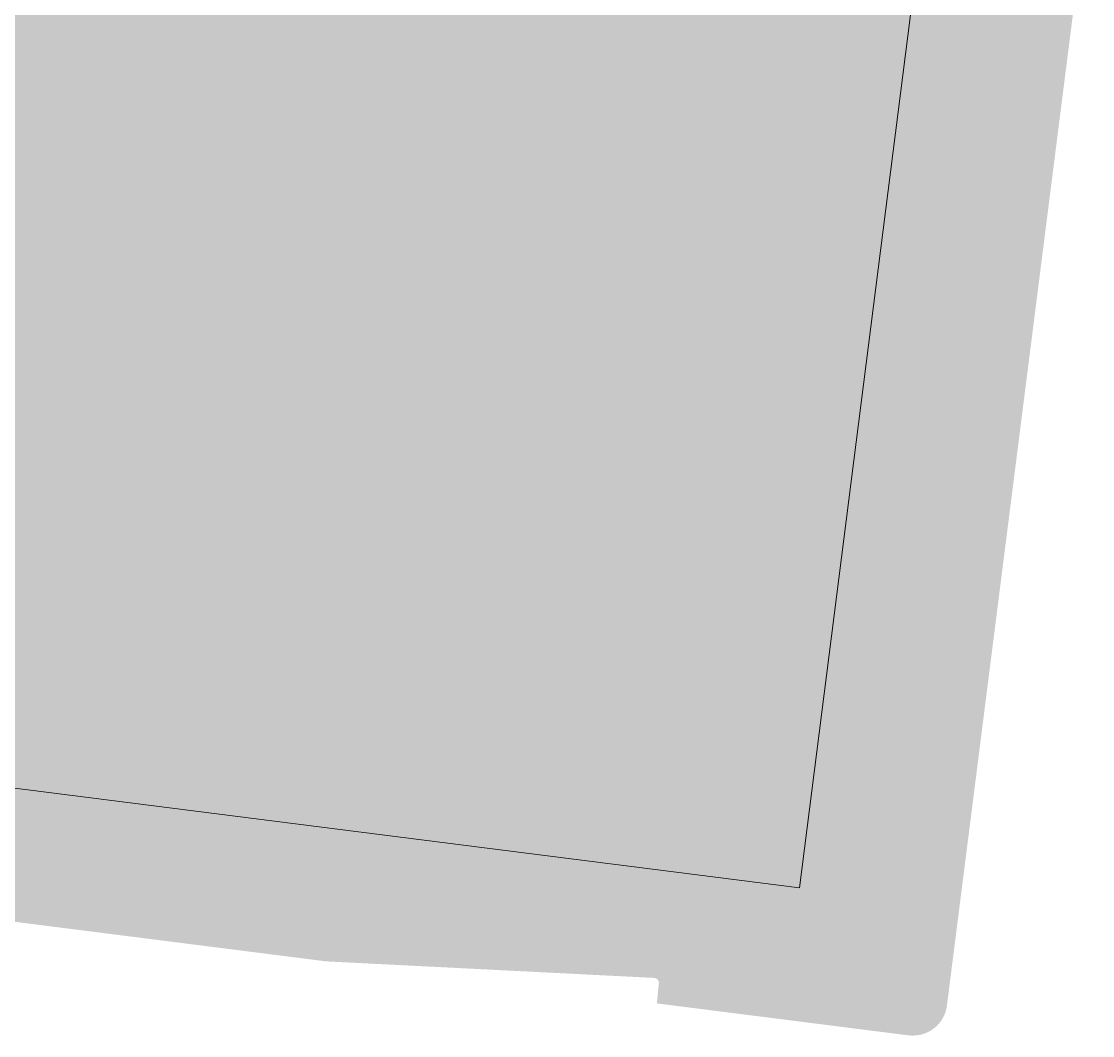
# Model space of a CAD drawing. Extents: x 306008 to 307050, y 9156110 to 9156581.
# Drawn here: x 306861.25 to 306872.13, y 9156279.87 to 9156290.18 of the extents above; entities that cross this region are included whole.
import ezdxf

# ---------------------------------------------------------------- set-up
doc = ezdxf.new("R2010")
doc.units = 0
doc.layers.add('D32_BANGUNAN_DIHAPUS', color=7, linetype='Continuous')
doc.layers.add('D32_BANGUNAN_DIHAPUS_TUTUP', color=7, linetype='Continuous')

msp = doc.modelspace()

# ---------------------------------------------------------------- hatches: boundary and pattern name
at = {"layer": 'D32_BANGUNAN_DIHAPUS_TUTUP', "true_color": 0xe0ded9}
h = msp.add_hatch(color=7, dxfattribs=at)
h.dxf.hatch_style = 1
h.paths.add_polyline_path([(306870.645, 9156280.144), (306870.636, 9156280.111), (306870.624, 9156280.079), (306870.608, 9156280.048), (306870.59, 9156280.019), (306870.568, 9156279.992), (306870.545, 9156279.967), (306870.519, 9156279.945), (306870.49, 9156279.925), (306870.46, 9156279.908), (306870.429, 9156279.895), (306870.396, 9156279.884), (306870.363, 9156279.877), (306870.329, 9156279.873), (306870.294, 9156279.872), (306870.26, 9156279.874), (306867.703, 9156280.199), (306867.723, 9156280.403), (306867.724, 9156280.407), (306867.724, 9156280.412), (306867.723, 9156280.417), (306867.722, 9156280.421), (306867.72, 9156280.426), (306867.718, 9156280.43), (306867.716, 9156280.434), (306867.713, 9156280.438), (306867.71, 9156280.442), (306867.707, 9156280.445), (306867.703, 9156280.448), (306867.699, 9156280.451), (306867.695, 9156280.453), (306867.69, 9156280.455), (306867.686, 9156280.456), (306867.681, 9156280.457), (306867.676, 9156280.458), (306864.344, 9156280.626), (306841.796, 9156283.491), (306841.763, 9156283.497), (306841.732, 9156283.505), (306841.701, 9156283.517), (306841.671, 9156283.531), (306841.643, 9156283.549), (306841.617, 9156283.568), (306841.593, 9156283.591), (306840.443, 9156284.741), (306840.419, 9156284.767), (306840.398, 9156284.795), (306840.38, 9156284.826), (306840.365, 9156284.858), (306840.354, 9156284.892), (306840.346, 9156284.926), (306840.341, 9156284.961), (306840.34, 9156284.997), (306840.343, 9156285.032), (306841.819, 9156296.656), (306841.825, 9156296.69), (306841.835, 9156296.723), (306841.847, 9156296.755), (306841.863, 9156296.785), (306841.881, 9156296.814), (306841.903, 9156296.841), (306841.926, 9156296.866), (306841.952, 9156296.889), (306841.981, 9156296.908), (306842.01, 9156296.925), (306842.042, 9156296.939), (306842.075, 9156296.949), (306842.108, 9156296.957), (306842.142, 9156296.961), (306842.177, 9156296.962), (306842.211, 9156296.959), (306870.675, 9156293.343), (306870.708, 9156293.337), (306870.739, 9156293.328), (306870.77, 9156293.317), (306870.8, 9156293.302), (306870.828, 9156293.285), (306870.854, 9156293.265), (306870.878, 9156293.243), (306872.028, 9156292.093), (306872.052, 9156292.067), (306872.073, 9156292.038), (306872.091, 9156292.007), (306872.106, 9156291.975), (306872.117, 9156291.942), (306872.125, 9156291.907), (306872.13, 9156291.872), (306872.131, 9156291.837), (306872.128, 9156291.801), (306870.651, 9156280.178)])

# ---------------------------------------------------------------- linework, layer by layer
at = {"layer": 'D32_BANGUNAN_DIHAPUS', "lineweight": 0, "true_color": 0xc82828}
msp.add_lwpolyline([(306870.631, 9156292.995), (306869.154, 9156281.372), (306840.69, 9156284.988), (306842.167, 9156296.612), (306870.631, 9156292.995)], dxfattribs=at)

doc.saveas('drawing.dxf')
